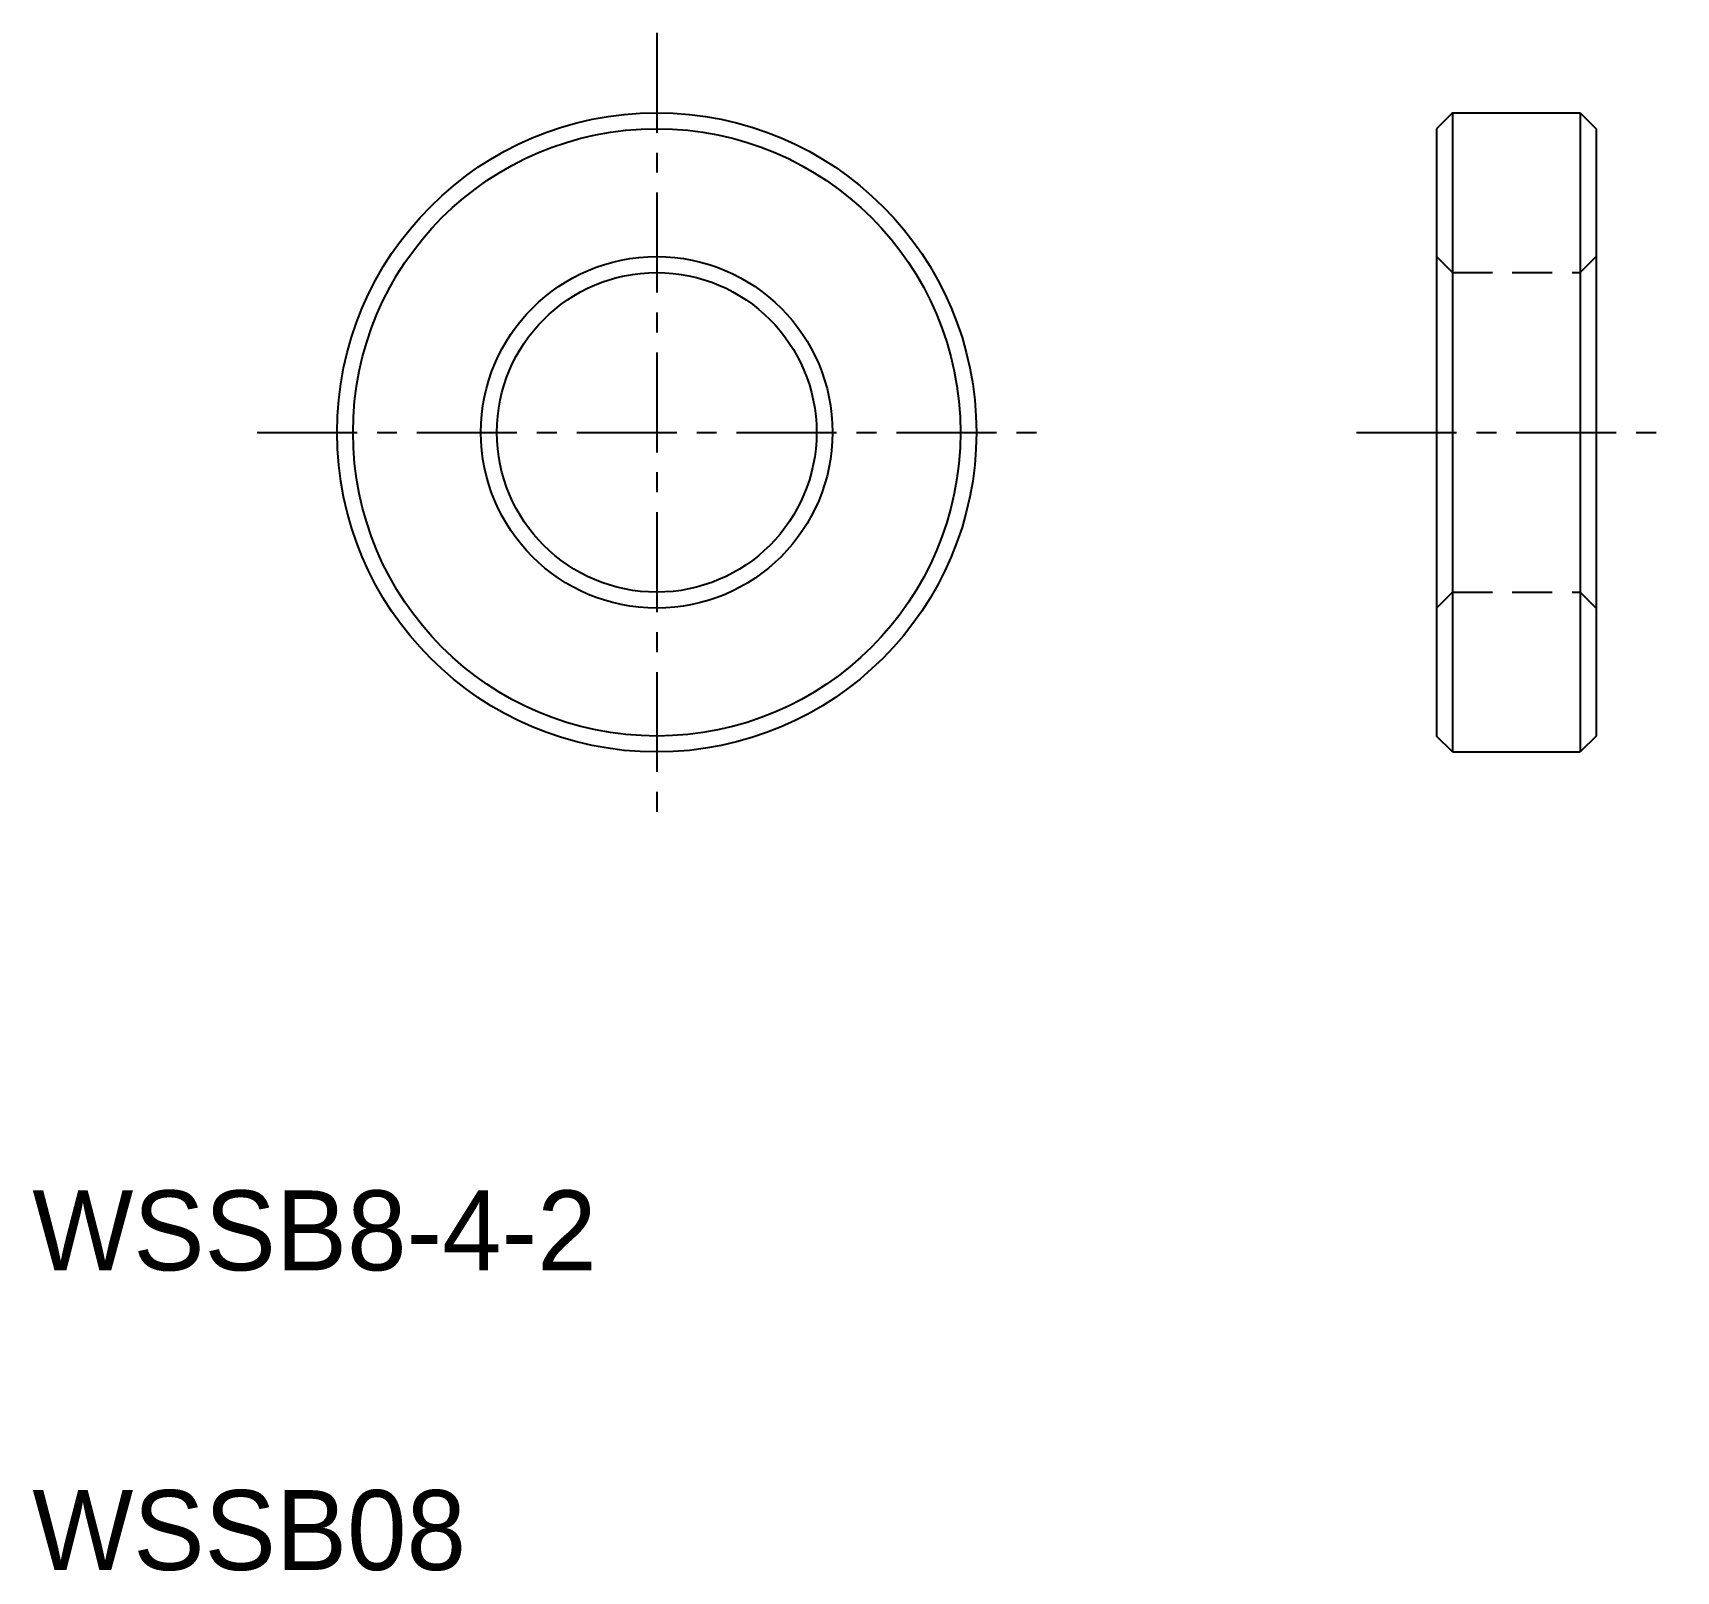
# Model space of a CAD drawing. Extents: x 2.5 to 23.1, y 2.5 to 21.7.
import ezdxf

# ---------------------------------------------------------------- set-up
doc = ezdxf.new("R2010")
doc.units = 0
doc.linetypes.add('CENTER', pattern=[2, 1.25, -0.25, 0.25, -0.25])
doc.linetypes.add('DASHED', pattern=[0.75, 0.5, -0.25])
doc.layers.get('0').update_dxf_attribs({"linetype": 'CONTINUOUS'})
doc.layers.add('CENTER', color=1, linetype='CENTER')

msp = doc.modelspace()

# ---------------------------------------------------------------- linework, layer by layer
at = {"color": 7, "linetype": 'CONTINUOUS'}
for p, q in [((20.268, 20.737), (20.068, 20.537)), ((20.268, 20.737), (20.268, 12.737)), ((20.268, 20.737), (21.868, 20.737)), ((21.868, 20.737), (21.868, 12.737)), ((21.868, 20.737), (22.068, 20.537)), ((20.068, 20.537), (20.068, 12.937)), ((22.068, 20.537), (22.068, 12.937)), ((20.268, 12.737), (20.068, 12.937)), ((22.068, 12.937), (21.868, 12.737)), ((20.268, 12.737), (21.868, 12.737))]:
    msp.add_line(p, q, dxfattribs=at)
at = {"color": 3, "linetype": 'DASHED'}
for p, q in [((20.268, 18.737), (20.068, 18.937)), ((21.868, 18.737), (22.068, 18.937)), ((20.268, 18.737), (21.868, 18.737)), ((20.568, 18.737), (20.568, 18.737)), ((21.068, 18.737), (21.068, 18.737)), ((20.068, 14.537), (20.268, 14.737)), ((20.268, 14.737), (21.868, 14.737)), ((22.068, 14.537), (21.868, 14.737))]:
    msp.add_line(p, q, dxfattribs=at)
at = {"color": 7, "linetype": 'CONTINUOUS'}
for radius in [4, 3.8, 2.2, 2]:
    msp.add_circle((10.312, 16.737), radius, dxfattribs=at)
at = {"layer": 'CENTER', "color": 1, "linetype": 'CENTER'}
for p, q in [((10.312, 21.737), (10.312, 11.737)), ((5.312, 16.737), (15.312, 16.737)), ((19.068, 16.737), (23.068, 16.737))]:
    msp.add_line(p, q, dxfattribs=at)

# ---------------------------------------------------------------- texts
at = {"color": 7, "linetype": 'CONTINUOUS'}
for s, p in [('WSSB8-4-2', (2.5, 6.25)), ('WSSB08', (2.5, 2.5))]:
    msp.add_text(s, height=1, dxfattribs=at).set_placement(p)

doc.saveas('drawing.dxf')
